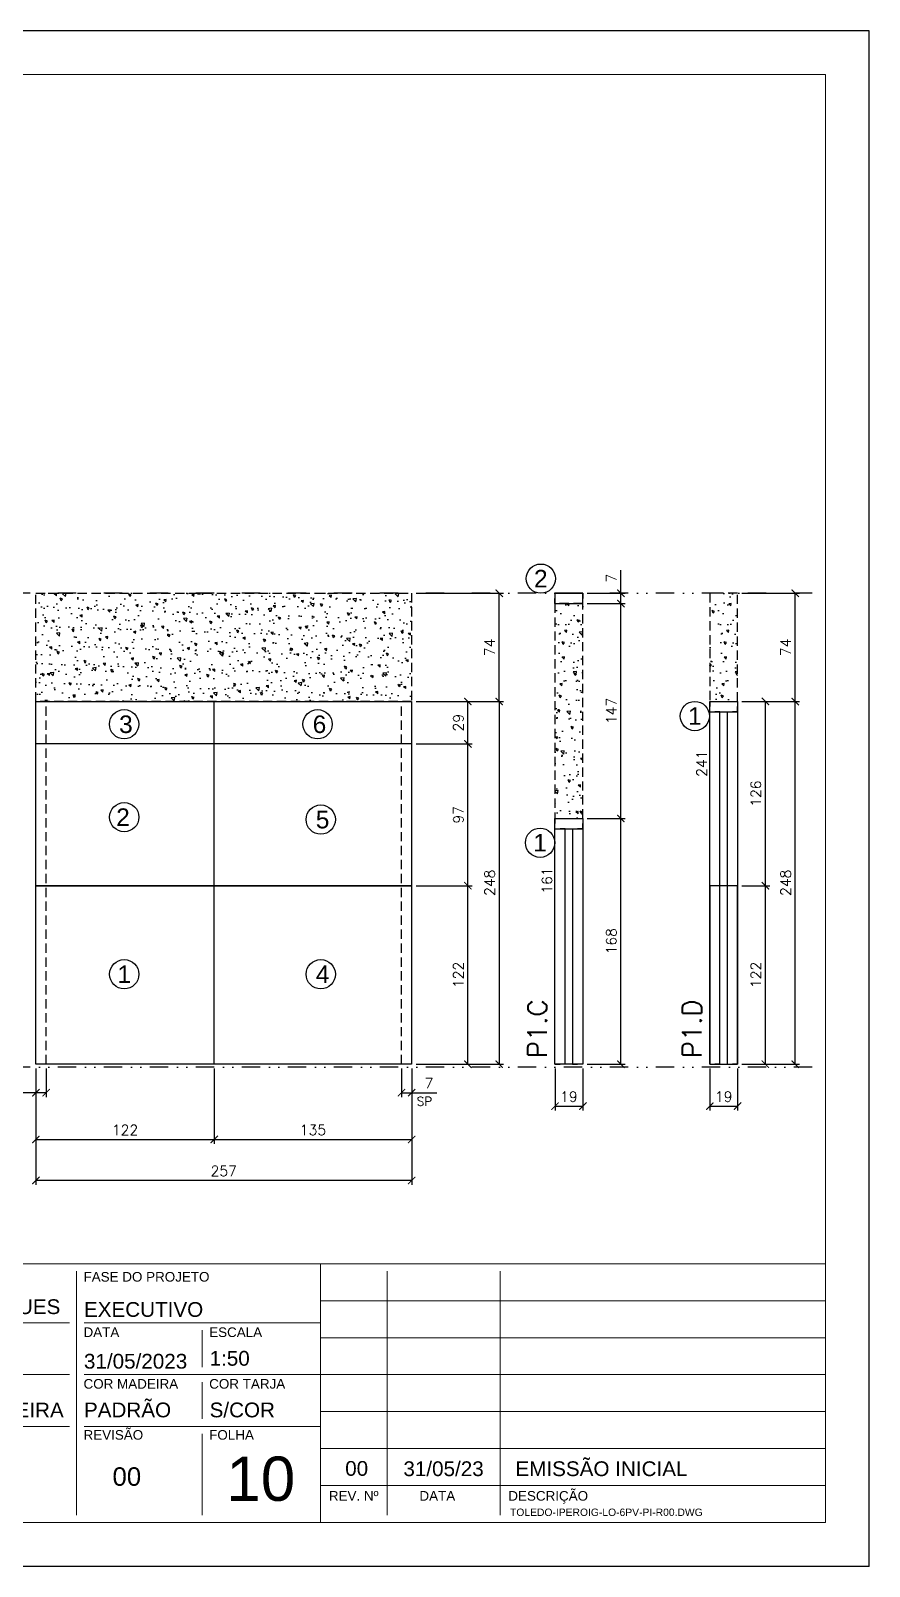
# Model space of a CAD drawing. Extents: x -23436 to 4767, y -4131 to 9755.
# Drawn here: x -16595 to -16021, y 6382 to 7432 of the extents above; entities that cross this region are included whole.
import ezdxf
from ezdxf.enums import TextEntityAlignment as Align

# ---------------------------------------------------------------- set-up
doc = ezdxf.new("R2010")
doc.units = 0
doc.header["$PDMODE"] = 2
doc.header["$PDSIZE"] = 10
doc.linetypes.add('DIVIDE2', pattern=[0.625, 0.25, -0.125, 0, -0.125, 0, -0.125])
doc.linetypes.add('HIDDEN', pattern=[9.525, 6.35, -3.175])
doc.layers.get('0').update_dxf_attribs({"lineweight": 13})
doc.layers.get('Defpoints').update_dxf_attribs({"lineweight": 13})
for name, color, linetype in [('Concreto', 250, 'HIDDEN'), ('Cota', 4, 'Continuous'), ('Cota Sarrafo', 180, 'Continuous'), ('MB Logo', 254, 'Continuous'), ('Nível', 160, 'Continuous'), ('Painéis', 30, 'Continuous'), ('Romaneio', 10, 'Continuous'), ('Sarr 7x7', 104, 'Continuous'), ('Sarrafo de Pressão', 42, 'HIDDEN')]:
    doc.layers.add(name, color=color, linetype=linetype)
for name, color, linetype, lineweight in [('FOLHA MB', 7, 'Continuous', 13), ('N° FOLHA', 5, 'Continuous', 13), ('Texto Seção', 7, 'Continuous', 15)]:
    doc.layers.add(name, color=color, linetype=linetype, lineweight=lineweight)
doc.layers.add('Laje_Perimetro', color=7, linetype='Continuous', plot=False)
doc.styles.add('ARIAL', font='arial.ttf', dxfattribs={"oblique": 15, "height": 25})
doc.styles.add('MB_C01', font='arial.ttf', dxfattribs={"height": 1.3})
doc.styles.add('MB_C02', font='arial.ttf', dxfattribs={"height": 2})
doc.styles.add('MB_C03', font='arial.ttf', dxfattribs={"height": 2.5})
doc.styles.add('MB_C04', font='arial.ttf', dxfattribs={"height": 6})
doc.styles.add('REGUA-120', font='ROMANS.shx', dxfattribs={"height": 15})
doc.styles.add('ROMANS', font='romans.shx')
doc.dimstyles.new('Cota Paínel', dxfattribs={"dimtxt": 7, "dimasz": 5, "dimexe": 3, "dimexo": 3, "dimgap": 3, "dimtad": 1, "dimdec": 1, "dimzin": 12, "dimdsep": 46, "dimtxsty": 'ROMANS', "dimblk": 'ARCHTICK', "dimcen": 0, "dimclrd": 4, "dimclre": 4, "dimclrt": 1, "dimadec": 1, "dimazin": 3, "dimtfac": 1, "dimtdec": 1, "dimtmove": 0, "dimatfit": 3, "dimldrblk": 'OBLIQUE', "dimfxl": 0, "dimtolj": 1, "dimtzin": 12, "dimarcsym": 0})
doc.dimstyles.new('PAINEL', dxfattribs={"dimtxt": 7, "dimasz": 5, "dimexe": 3, "dimexo": 3, "dimgap": 3, "dimtad": 1, "dimdec": 1, "dimzin": 12, "dimdsep": 46, "dimtxsty": 'ROMANS', "dimblk": 'ARCHTICK', "dimcen": 0, "dimclrd": 4, "dimclre": 4, "dimclrt": 1, "dimadec": 1, "dimazin": 3, "dimtfac": 1, "dimtdec": 1, "dimtmove": 0, "dimatfit": 3, "dimldrblk": 'OBLIQUE', "dimfxl": 0, "dimtolj": 1, "dimtzin": 12, "dimarcsym": 0})
doc.dimstyles.new('projeto2', dxfattribs={"dimtxt": 7, "dimasz": 5, "dimexe": 1.25, "dimexo": 2.5, "dimgap": 2, "dimtad": 1, "dimdec": 1, "dimdsep": 46, "dimtxsty": 'ROMANS', "dimblk": 'OBLIQUE', "dimcen": 10, "dimdle": 1, "dimse1": 1, "dimse2": 1, "dimsd1": 1, "dimsd2": 1, "dimclrd": 256, "dimclre": 256, "dimclrt": 1, "dimadec": 0, "dimazin": 0, "dimtfac": 1, "dimtdec": 1, "dimtmove": 0, "dimatfit": 3, "dimldrblk": 'OBLIQUE', "dimfxl": 0, "dimlwd": -1, "dimlwe": -1, "dimarcsym": 0})

# ---------------------------------------------------------------- blocks, each defined once
blk = doc.blocks.new('A$C169d8357')
at = {"layer": 'FOLHA MB', "color": 1}
for p, q in [((1109.8, 356.7), (70, 356.7)), ((943.1, 351.7), (943.1, 185)), ((1109.8, 356.7), (1109.8, 179.9)), ((1455, 356.7), (1109.8, 356.7)), ((1155.3, 185), (1155.3, 351.7)), ((1232.6, 351.7), (1232.6, 185)), ((1455, 331.5), (1109.8, 331.5)), ((938.1, 316.3), (791.6, 316.3)), ((1109.8, 316.3), (948.2, 316.3)), ((1029, 311.3), (1029, 286)), ((1455, 306.2), (1109.8, 306.2)), ((938.1, 281), (791.6, 281)), ((1109.8, 281), (948.2, 281)), ((1029, 275.9), (1029, 250.7)), ((1455, 281), (1109.8, 281)), ((1455, 255.7), (1109.8, 255.7)), ((938.1, 245.6), (450.7, 245.6)), ((1109.8, 245.6), (948.2, 245.6)), ((1029, 240.6), (1029, 185)), ((1455, 230.4), (1109.8, 230.4)), ((1455, 205.2), (1109.8, 205.2))]:
    blk.add_line(p, q, dxfattribs=at)
for points in [[(0, 1199.9), (0, 149.9), (1485, 149.9), (1485, 1199.9)], [(70, 1169.9), (70, 179.9), (1455, 179.9), (1455, 1169.9)]]:
    blk.add_lwpolyline(points, close=True, dxfattribs=at)
at = {"layer": 'FOLHA MB', "color": 6, "style": 'MB_C01'}
for s, height, p in [('FASE DO PROJETO', 6.566, (947.8, 344.6)), ('DATA', 6.57, (947.8, 306.7)), ('ESCALA', 6.57, (1033.7, 306.7)), ('COR MADEIRA', 6.566, (947.8, 271.4)), ('COR TARJA', 6.57, (1033.7, 271.4)), ('REVISÃO', 6.57, (947.8, 236.5)), ('FOLHA', 6.57, (1033.7, 236.5))]:
    blk.add_text(s, height=height, dxfattribs=at).set_placement(p)
at = {"layer": 'FOLHA MB', "color": 5}
for s, height, style, p in [('DANIEL RODRIGUES', 10.102, 'MB_C02', (791.6, 322.4)), ('EXECUTIVO', 10.1, 'MB_C02', (948.1, 320.5)), ('31/05/2023', 10.1, 'MB_C02', (948.1, 285.1)), ('1:50', 10.1, 'MB_C02', (1034, 287.1)), ('PADRÃO', 10.1, 'MB_C02', (948.1, 251.8)), ('FORMA DE MADEIRA', 10.102, 'MB_C02', (791.6, 251.7)), ('S/COR', 10.1, 'MB_C02', (1034, 251.8)), ('00', 10.1, 'MB_C02', (1126.7, 211.8)), ('31/05/23', 10.1, 'MB_C02', (1166.5, 211.6)), ('EMISSÃO INICIAL', 10.102, 'MB_C02', (1243.1, 211.6)), ('00', 12.63, 'MB_C03', (967.6, 205))]:
    blk.add_text(s, height=height, dxfattribs=dict(at, style=style)).set_placement(p)
at = {"layer": 'FOLHA MB', "color": 6, "style": 'MB_C01'}
for s, p in [('REV. Nº', (1132.5, 198.1)), ('DATA', (1189.7, 198.1)), ('DESCRIÇÃO', (1265.5, 198.1))]:
    blk.add_text(s, height=6.57, dxfattribs=at).set_placement(p, align=Align.MIDDLE_CENTER)
at = {"layer": 'FOLHA MB', "insert": (1239.4, 189.4), "char_height": 5.051, "width": 210.818, "attachment_point": 1, "style": 'MB_C04'}
blk.add_mtext('TOLEDO-IPEROIG-LO-6PV-PI-R00.DWG', dxfattribs=at)
blk = doc.blocks.new('_ArchTick')
at = {"color": 0, "linetype": 'ByBlock', "const_width": 0.15}
blk.add_lwpolyline([(-0.5, -0.5), (0.5, 0.5)], dxfattribs=at)
blk = doc.blocks.new('*D1440')
at = {"layer": 'Cota', "color": 4, "lineweight": -2, "transparency": 16777216}
for p, q in [((-16591.2, 6722.6), (-16591.2, 6643.1)), ((-16334.2, 6722.6), (-16334.2, 6643.1)), ((-16334.2, 6646.1), (-16591.2, 6646.1))]:
    blk.add_line(p, q, dxfattribs=at)
at = {"layer": 'Defpoints', "color": 0, "transparency": 16777216}
for p in [(-16591.2, 6725.6), (-16334.2, 6725.6), (-16591.2, 6646.1)]:
    blk.add_point(p, dxfattribs=at)
at = {"layer": 'Cota', "color": 4, "lineweight": -2, "transparency": 16777216, "xscale": 5, "yscale": 5, "zscale": 5, "rotation": 180}
blk.add_blockref('_ArchTick', (-16591.2, 6646.1), dxfattribs=at)
at = {"layer": 'Cota', "color": 4, "lineweight": -2, "transparency": 16777216, "xscale": 5, "yscale": 5, "zscale": 5}
blk.add_blockref('_ArchTick', (-16334.2, 6646.1), dxfattribs=at)
at = {"layer": 'Cota', "color": 1, "transparency": 16777216, "insert": (-16462.7, 6652.6), "char_height": 7, "attachment_point": 5, "style": 'ROMANS'}
blk.add_mtext('\\A1;257', dxfattribs=at)
blk = doc.blocks.new('_OBLIQUE')
at = {"color": 0, "linetype": 'ByBlock', "lineweight": -2}
for p, q in [((0, 0), (-1, 0)), ((-0.5, -0.5), (0.5, 0.5))]:
    blk.add_line(p, q, dxfattribs=at)
blk = doc.blocks.new('*D1441')
at = {"layer": 'Cota', "color": 4, "lineweight": -2, "transparency": 16777216}
for p, q in [((-16341.2, 6722.6), (-16341.2, 6703.1)), ((-16334.2, 6722.6), (-16334.2, 6703.1)), ((-16341.2, 6706.1), (-16334.2, 6706.1)), ((-16334.2, 6706.1), (-16317.1, 6706.1))]:
    blk.add_line(p, q, dxfattribs=at)
at = {"layer": 'Defpoints', "color": 0, "transparency": 16777216}
for p in [(-16341.2, 6725.6), (-16334.2, 6725.6), (-16334.2, 6706.1)]:
    blk.add_point(p, dxfattribs=at)
at = {"layer": 'Cota', "color": 4, "lineweight": -2, "transparency": 16777216, "xscale": 5, "yscale": 5, "zscale": 5, "rotation": 180}
blk.add_blockref('_ArchTick', (-16341.2, 6706.1), dxfattribs=at)
at = {"layer": 'Cota', "color": 4, "lineweight": -2, "transparency": 16777216, "xscale": 5, "yscale": 5, "zscale": 5}
blk.add_blockref('_ArchTick', (-16334.2, 6706.1), dxfattribs=at)
at = {"layer": 'Cota', "color": 1, "transparency": 16777216, "insert": (-16322.4, 6712.6), "char_height": 7, "attachment_point": 5, "style": 'ROMANS'}
blk.add_mtext('\\A1;7', dxfattribs=at)
blk = doc.blocks.new('*D1442')
at = {"layer": 'Cota', "color": 4, "lineweight": -2, "transparency": 16777216}
for p, q in [((-16591.2, 6722.6), (-16591.2, 6671.1)), ((-16469.2, 6722.6), (-16469.2, 6671.1)), ((-16591.2, 6674.1), (-16469.2, 6674.1))]:
    blk.add_line(p, q, dxfattribs=at)
at = {"layer": 'Defpoints', "color": 0, "transparency": 16777216}
for p in [(-16591.2, 6725.6), (-16469.2, 6725.6), (-16469.2, 6674.1)]:
    blk.add_point(p, dxfattribs=at)
at = {"layer": 'Cota', "color": 4, "lineweight": -2, "transparency": 16777216, "xscale": 5, "yscale": 5, "zscale": 5, "rotation": 180}
blk.add_blockref('_ArchTick', (-16591.2, 6674.1), dxfattribs=at)
at = {"layer": 'Cota', "color": 4, "lineweight": -2, "transparency": 16777216, "xscale": 5, "yscale": 5, "zscale": 5}
blk.add_blockref('_ArchTick', (-16469.2, 6674.1), dxfattribs=at)
at = {"layer": 'Cota', "color": 1, "transparency": 16777216, "insert": (-16530.2, 6680.6), "char_height": 7, "attachment_point": 5, "style": 'ROMANS'}
blk.add_mtext('\\A1;122', dxfattribs=at)
blk = doc.blocks.new('*D1443')
at = {"layer": 'Cota', "color": 4, "lineweight": -2, "transparency": 16777216}
for p, q in [((-16469.2, 6722.6), (-16469.2, 6671.1)), ((-16334.2, 6722.6), (-16334.2, 6671.1)), ((-16469.2, 6674.1), (-16334.2, 6674.1))]:
    blk.add_line(p, q, dxfattribs=at)
at = {"layer": 'Defpoints', "color": 0, "transparency": 16777216}
for p in [(-16469.2, 6725.6), (-16334.2, 6725.6), (-16334.2, 6674.1)]:
    blk.add_point(p, dxfattribs=at)
at = {"layer": 'Cota', "color": 4, "lineweight": -2, "transparency": 16777216, "xscale": 5, "yscale": 5, "zscale": 5, "rotation": 180}
blk.add_blockref('_ArchTick', (-16469.2, 6674.1), dxfattribs=at)
at = {"layer": 'Cota', "color": 4, "lineweight": -2, "transparency": 16777216, "xscale": 5, "yscale": 5, "zscale": 5}
blk.add_blockref('_ArchTick', (-16334.2, 6674.1), dxfattribs=at)
at = {"layer": 'Cota', "color": 1, "transparency": 16777216, "insert": (-16401.7, 6680.6), "char_height": 7, "attachment_point": 5, "style": 'ROMANS'}
blk.add_mtext('\\A1;135', dxfattribs=at)
blk = doc.blocks.new('*D1444')
at = {"layer": 'Cota', "color": 4, "lineweight": -2, "transparency": 16777216}
for p, q in [((-16591.1, 6722.6), (-16591.1, 6703.1)), ((-16584.1, 6722.6), (-16584.1, 6703.1)), ((-16591.1, 6706.1), (-16608.3, 6706.1)), ((-16584.1, 6706.1), (-16591.1, 6706.1))]:
    blk.add_line(p, q, dxfattribs=at)
at = {"layer": 'Defpoints', "color": 0, "transparency": 16777216}
for p in [(-16591.1, 6725.6), (-16584.1, 6725.6), (-16591.1, 6706.1)]:
    blk.add_point(p, dxfattribs=at)
at = {"layer": 'Cota', "color": 4, "lineweight": -2, "transparency": 16777216, "xscale": 5, "yscale": 5, "zscale": 5, "rotation": 180}
blk.add_blockref('_ArchTick', (-16591.1, 6706.1), dxfattribs=at)
at = {"layer": 'Cota', "color": 4, "lineweight": -2, "transparency": 16777216, "xscale": 5, "yscale": 5, "zscale": 5}
blk.add_blockref('_ArchTick', (-16584.1, 6706.1), dxfattribs=at)
at = {"layer": 'Cota', "color": 1, "transparency": 16777216, "insert": (-16603, 6712.6), "char_height": 7, "attachment_point": 5, "style": 'ROMANS'}
blk.add_mtext('\\A1;7', dxfattribs=at)
blk = doc.blocks.new('*D1445')
at = {"layer": 'Cota', "color": 4, "lineweight": -2, "transparency": 16777216}
for p, q in [((-16331.2, 6847.6), (-16292.8, 6847.6)), ((-16295.8, 6725.6), (-16295.8, 6847.6)), ((-16331.2, 6725.6), (-16292.8, 6725.6))]:
    blk.add_line(p, q, dxfattribs=at)
at = {"layer": 'Defpoints', "color": 0, "transparency": 16777216}
for p in [(-16334.2, 6847.6), (-16295.8, 6847.6), (-16334.2, 6725.6)]:
    blk.add_point(p, dxfattribs=at)
at = {"layer": 'Cota', "color": 4, "lineweight": -2, "transparency": 16777216, "xscale": 5, "yscale": 5, "zscale": 5}
for p, rotation in [((-16295.8, 6847.6), 90), ((-16295.8, 6725.6), 270)]:
    blk.add_blockref('_ArchTick', p, dxfattribs=dict(at, rotation=rotation))
at = {"layer": 'Cota', "color": 1, "transparency": 16777216, "insert": (-16302.3, 6786.6), "char_height": 7, "attachment_point": 5, "rotation": 90, "style": 'ROMANS'}
blk.add_mtext('\\A1;122', dxfattribs=at)
blk = doc.blocks.new('*D1446')
at = {"layer": 'Cota', "color": 4, "lineweight": -2, "transparency": 16777216}
for p, q in [((-16331.2, 6944.6), (-16292.8, 6944.6)), ((-16295.8, 6847.6), (-16295.8, 6944.6)), ((-16331.2, 6847.6), (-16292.8, 6847.6))]:
    blk.add_line(p, q, dxfattribs=at)
at = {"layer": 'Defpoints', "color": 0, "transparency": 16777216}
for p in [(-16334.2, 6944.6), (-16295.8, 6944.6), (-16334.2, 6847.6)]:
    blk.add_point(p, dxfattribs=at)
at = {"layer": 'Cota', "color": 4, "lineweight": -2, "transparency": 16777216, "xscale": 5, "yscale": 5, "zscale": 5}
for p, rotation in [((-16295.8, 6944.6), 90), ((-16295.8, 6847.6), 270)]:
    blk.add_blockref('_ArchTick', p, dxfattribs=dict(at, rotation=rotation))
at = {"layer": 'Cota', "color": 1, "transparency": 16777216, "insert": (-16302.3, 6896.1), "char_height": 7, "attachment_point": 5, "rotation": 90, "style": 'ROMANS'}
blk.add_mtext('\\A1;97', dxfattribs=at)
blk = doc.blocks.new('*D1447')
at = {"layer": 'Cota', "color": 4, "lineweight": -2, "transparency": 16777216}
for p, q in [((-16331.2, 6973.6), (-16271.4, 6973.6)), ((-16274.4, 6973.6), (-16274.4, 6725.6)), ((-16331.2, 6725.6), (-16271.4, 6725.6))]:
    blk.add_line(p, q, dxfattribs=at)
at = {"layer": 'Defpoints', "color": 0, "transparency": 16777216}
for p in [(-16334.2, 6973.6), (-16334.2, 6725.6), (-16274.4, 6725.6)]:
    blk.add_point(p, dxfattribs=at)
at = {"layer": 'Cota', "color": 4, "lineweight": -2, "transparency": 16777216, "xscale": 5, "yscale": 5, "zscale": 5}
for p, rotation in [((-16274.4, 6973.6), 90), ((-16274.4, 6725.6), 270)]:
    blk.add_blockref('_ArchTick', p, dxfattribs=dict(at, rotation=rotation))
at = {"layer": 'Cota', "color": 1, "transparency": 16777216, "insert": (-16280.9, 6849.6), "char_height": 7, "attachment_point": 5, "rotation": 90, "style": 'ROMANS'}
blk.add_mtext('\\A1;248', dxfattribs=at)
blk = doc.blocks.new('*D1448')
at = {"layer": 'Cota', "color": 4, "lineweight": -2, "transparency": 16777216}
for p, q in [((-16214.2, 6893.6), (-16188.2, 6893.6)), ((-16191.2, 6725.6), (-16191.2, 6893.6)), ((-16214.2, 6725.6), (-16188.2, 6725.6))]:
    blk.add_line(p, q, dxfattribs=at)
at = {"layer": 'Defpoints', "color": 0, "transparency": 16777216}
for p in [(-16217.2, 6893.6), (-16191.2, 6893.6), (-16217.2, 6725.6)]:
    blk.add_point(p, dxfattribs=at)
at = {"layer": 'Cota', "color": 4, "lineweight": -2, "transparency": 16777216, "xscale": 5, "yscale": 5, "zscale": 5}
for p, rotation in [((-16191.2, 6893.6), 90), ((-16191.2, 6725.6), 270)]:
    blk.add_blockref('_ArchTick', p, dxfattribs=dict(at, rotation=rotation))
at = {"layer": 'Cota', "color": 1, "transparency": 16777216, "insert": (-16197.7, 6809.6), "char_height": 7, "attachment_point": 5, "rotation": 90, "style": 'ROMANS'}
blk.add_mtext('\\A1;168', dxfattribs=at)
blk = doc.blocks.new('*D1449')
at = {"layer": 'Cota', "color": 4, "lineweight": -2, "transparency": 16777216}
for p, q in [((-16214.2, 7040.6), (-16188.2, 7040.6)), ((-16191.2, 6893.6), (-16191.2, 7040.6)), ((-16214.2, 6893.6), (-16188.2, 6893.6))]:
    blk.add_line(p, q, dxfattribs=at)
at = {"layer": 'Defpoints', "color": 0, "transparency": 16777216}
for p in [(-16217.2, 7040.6), (-16191.2, 7040.6), (-16217.2, 6893.6)]:
    blk.add_point(p, dxfattribs=at)
at = {"layer": 'Cota', "color": 4, "lineweight": -2, "transparency": 16777216, "xscale": 5, "yscale": 5, "zscale": 5}
for p, rotation in [((-16191.2, 7040.6), 90), ((-16191.2, 6893.6), 270)]:
    blk.add_blockref('_ArchTick', p, dxfattribs=dict(at, rotation=rotation))
at = {"layer": 'Cota', "color": 1, "transparency": 16777216, "insert": (-16197.7, 6967.1), "char_height": 7, "attachment_point": 5, "rotation": 90, "style": 'ROMANS'}
blk.add_mtext('\\A1;147', dxfattribs=at)
blk = doc.blocks.new('*D1450')
at = {"layer": 'Cota', "color": 4, "lineweight": -2, "transparency": 16777216}
for p, q in [((-16236.2, 6722.6), (-16236.2, 6693.9)), ((-16217.2, 6722.6), (-16217.2, 6693.9)), ((-16236.2, 6696.9), (-16217.2, 6696.9))]:
    blk.add_line(p, q, dxfattribs=at)
at = {"layer": 'Defpoints', "color": 0, "transparency": 16777216}
for p in [(-16236.2, 6725.6), (-16217.2, 6725.6), (-16217.2, 6696.9)]:
    blk.add_point(p, dxfattribs=at)
at = {"layer": 'Cota', "color": 4, "lineweight": -2, "transparency": 16777216, "xscale": 5, "yscale": 5, "zscale": 5, "rotation": 180}
blk.add_blockref('_ArchTick', (-16236.2, 6696.9), dxfattribs=at)
at = {"layer": 'Cota', "color": 4, "lineweight": -2, "transparency": 16777216, "xscale": 5, "yscale": 5, "zscale": 5}
blk.add_blockref('_ArchTick', (-16217.2, 6696.9), dxfattribs=at)
at = {"layer": 'Cota', "color": 1, "transparency": 16777216, "insert": (-16226.7, 6703.4), "char_height": 7, "attachment_point": 5, "style": 'ROMANS'}
blk.add_mtext('\\A1;19', dxfattribs=at)
blk = doc.blocks.new('*D1451')
at = {"layer": 'Defpoints', "color": 0, "transparency": 16777216}
for p in [(-16236.2, 6886.6), (-16236.2, 6725.6), (-16234.9, 6725.6)]:
    blk.add_point(p, dxfattribs=at)
at = {"layer": 'Cota Sarrafo', "color": 1, "transparency": 16777216, "insert": (-16241.7, 6851.1), "char_height": 7, "attachment_point": 5, "rotation": 90, "style": 'ROMANS'}
blk.add_mtext('161', dxfattribs=at)
blk = doc.blocks.new('*D1496')
at = {"layer": 'Cota', "color": 4, "lineweight": -2, "transparency": 16777216}
for p, q in [((-16108.4, 7047.6), (-16069, 7047.6)), ((-16072, 6973.6), (-16072, 7047.6)), ((-16108.4, 6973.6), (-16069, 6973.6))]:
    blk.add_line(p, q, dxfattribs=at)
at = {"layer": 'Defpoints', "color": 0, "transparency": 16777216}
for p in [(-16111.4, 7047.6), (-16072, 7047.6), (-16111.4, 6973.6)]:
    blk.add_point(p, dxfattribs=at)
at = {"layer": 'Cota', "color": 4, "lineweight": -2, "transparency": 16777216, "xscale": 5, "yscale": 5, "zscale": 5}
for p, rotation in [((-16072, 7047.6), 90), ((-16072, 6973.6), 270)]:
    blk.add_blockref('_ArchTick', p, dxfattribs=dict(at, rotation=rotation))
at = {"layer": 'Cota', "color": 1, "transparency": 16777216, "insert": (-16078.5, 7010.6), "char_height": 7, "attachment_point": 5, "rotation": 90, "style": 'ROMANS'}
blk.add_mtext('\\A1;74', dxfattribs=at)
blk = doc.blocks.new('*D1497')
at = {"layer": 'Cota', "color": 4, "lineweight": -2, "transparency": 16777216}
for p, q in [((-16130.4, 6722.6), (-16130.4, 6693.9)), ((-16111.4, 6722.6), (-16111.4, 6693.9)), ((-16130.4, 6696.9), (-16111.4, 6696.9))]:
    blk.add_line(p, q, dxfattribs=at)
at = {"layer": 'Defpoints', "color": 0, "transparency": 16777216}
for p in [(-16130.4, 6725.6), (-16111.4, 6725.6), (-16111.4, 6696.9)]:
    blk.add_point(p, dxfattribs=at)
at = {"layer": 'Cota', "color": 4, "lineweight": -2, "transparency": 16777216, "xscale": 5, "yscale": 5, "zscale": 5, "rotation": 180}
blk.add_blockref('_ArchTick', (-16130.4, 6696.9), dxfattribs=at)
at = {"layer": 'Cota', "color": 4, "lineweight": -2, "transparency": 16777216, "xscale": 5, "yscale": 5, "zscale": 5}
blk.add_blockref('_ArchTick', (-16111.4, 6696.9), dxfattribs=at)
at = {"layer": 'Cota', "color": 1, "transparency": 16777216, "insert": (-16120.9, 6703.4), "char_height": 7, "attachment_point": 5, "style": 'ROMANS'}
blk.add_mtext('\\A1;19', dxfattribs=at)
blk = doc.blocks.new('*D1498')
at = {"layer": 'Defpoints', "color": 0, "transparency": 16777216}
for p in [(-16130.4, 6966.6), (-16130.4, 6725.6), (-16129.1, 6725.6)]:
    blk.add_point(p, dxfattribs=at)
at = {"layer": 'Cota Sarrafo', "color": 1, "transparency": 16777216, "insert": (-16135.9, 6931.1), "char_height": 7, "attachment_point": 5, "rotation": 90, "style": 'ROMANS'}
blk.add_mtext('241', dxfattribs=at)
blk = doc.blocks.new('*D1499')
at = {"layer": 'Cota', "color": 4, "lineweight": -2, "transparency": 16777216}
for p, q in [((-16191.2, 7047.6), (-16191.2, 7063.3)), ((-16214.2, 7047.6), (-16188.2, 7047.6)), ((-16191.2, 7040.6), (-16191.2, 7047.6)), ((-16214.2, 7040.6), (-16188.2, 7040.6))]:
    blk.add_line(p, q, dxfattribs=at)
at = {"layer": 'Defpoints', "color": 0, "transparency": 16777216}
for p in [(-16217.2, 7047.6), (-16191.2, 7047.6), (-16217.2, 7040.6)]:
    blk.add_point(p, dxfattribs=at)
at = {"layer": 'Cota', "color": 4, "lineweight": -2, "transparency": 16777216, "xscale": 5, "yscale": 5, "zscale": 5}
for p, rotation in [((-16191.2, 7047.6), 90), ((-16191.2, 7040.6), 270)]:
    blk.add_blockref('_ArchTick', p, dxfattribs=dict(at, rotation=rotation))
at = {"layer": 'Cota', "color": 1, "transparency": 16777216, "insert": (-16197.7, 7057.9), "char_height": 7, "attachment_point": 5, "rotation": 90, "style": 'ROMANS'}
blk.add_mtext('\\A1;7', dxfattribs=at)
blk = doc.blocks.new('*D1507')
at = {"layer": 'Cota', "color": 4, "lineweight": -2, "transparency": 16777216}
for p, q in [((-16331.2, 6973.6), (-16292.8, 6973.6)), ((-16295.8, 6944.6), (-16295.8, 6973.6)), ((-16331.2, 6944.6), (-16292.8, 6944.6))]:
    blk.add_line(p, q, dxfattribs=at)
at = {"layer": 'Defpoints', "color": 0, "transparency": 16777216}
for p in [(-16334.2, 6973.6), (-16295.8, 6973.6), (-16334.2, 6944.6)]:
    blk.add_point(p, dxfattribs=at)
at = {"layer": 'Cota', "color": 4, "lineweight": -2, "transparency": 16777216, "xscale": 5, "yscale": 5, "zscale": 5}
for p, rotation in [((-16295.8, 6973.6), 90), ((-16295.8, 6944.6), 270)]:
    blk.add_blockref('_ArchTick', p, dxfattribs=dict(at, rotation=rotation))
at = {"layer": 'Cota', "color": 1, "transparency": 16777216, "insert": (-16302.3, 6959.1), "char_height": 7, "attachment_point": 5, "rotation": 90, "style": 'ROMANS'}
blk.add_mtext('\\A1;29', dxfattribs=at)
blk = doc.blocks.new('*D1508')
at = {"layer": 'Cota', "color": 4, "lineweight": -2, "transparency": 16777216}
for p, q in [((-16331.2, 7047.6), (-16271.4, 7047.6)), ((-16274.4, 6973.6), (-16274.4, 7047.6)), ((-16331.2, 6973.6), (-16271.4, 6973.6))]:
    blk.add_line(p, q, dxfattribs=at)
at = {"layer": 'Defpoints', "color": 0, "transparency": 16777216}
for p in [(-16334.2, 7047.6), (-16274.4, 7047.6), (-16334.2, 6973.6)]:
    blk.add_point(p, dxfattribs=at)
at = {"layer": 'Cota', "color": 4, "lineweight": -2, "transparency": 16777216, "xscale": 5, "yscale": 5, "zscale": 5}
for p, rotation in [((-16274.4, 7047.6), 90), ((-16274.4, 6973.6), 270)]:
    blk.add_blockref('_ArchTick', p, dxfattribs=dict(at, rotation=rotation))
at = {"layer": 'Cota', "color": 1, "transparency": 16777216, "insert": (-16280.9, 7010.6), "char_height": 7, "attachment_point": 5, "rotation": 90, "style": 'ROMANS'}
blk.add_mtext('\\A1;74', dxfattribs=at)
blk = doc.blocks.new('*D1509')
at = {"layer": 'Cota', "color": 4, "lineweight": -2, "transparency": 16777216}
for p, q in [((-16108.4, 6847.6), (-16089.4, 6847.6)), ((-16092.4, 6725.6), (-16092.4, 6847.6)), ((-16108.4, 6725.6), (-16089.4, 6725.6))]:
    blk.add_line(p, q, dxfattribs=at)
at = {"layer": 'Defpoints', "color": 0, "transparency": 16777216}
for p in [(-16111.4, 6847.6), (-16092.4, 6847.6), (-16111.4, 6725.6)]:
    blk.add_point(p, dxfattribs=at)
at = {"layer": 'Cota', "color": 4, "lineweight": -2, "transparency": 16777216, "xscale": 5, "yscale": 5, "zscale": 5}
for p, rotation in [((-16092.4, 6847.6), 90), ((-16092.4, 6725.6), 270)]:
    blk.add_blockref('_ArchTick', p, dxfattribs=dict(at, rotation=rotation))
at = {"layer": 'Cota', "color": 1, "transparency": 16777216, "insert": (-16098.9, 6786.6), "char_height": 7, "attachment_point": 5, "rotation": 90, "style": 'ROMANS'}
blk.add_mtext('\\A1;122', dxfattribs=at)
blk = doc.blocks.new('*D1510')
at = {"layer": 'Cota', "color": 4, "lineweight": -2, "transparency": 16777216}
for p, q in [((-16108.4, 6973.6), (-16089.4, 6973.6)), ((-16092.4, 6847.6), (-16092.4, 6973.6)), ((-16108.4, 6847.6), (-16089.4, 6847.6))]:
    blk.add_line(p, q, dxfattribs=at)
at = {"layer": 'Defpoints', "color": 0, "transparency": 16777216}
for p in [(-16111.4, 6973.6), (-16092.4, 6973.6), (-16111.4, 6847.6)]:
    blk.add_point(p, dxfattribs=at)
at = {"layer": 'Cota', "color": 4, "lineweight": -2, "transparency": 16777216, "xscale": 5, "yscale": 5, "zscale": 5}
for p, rotation in [((-16092.4, 6973.6), 90), ((-16092.4, 6847.6), 270)]:
    blk.add_blockref('_ArchTick', p, dxfattribs=dict(at, rotation=rotation))
at = {"layer": 'Cota', "color": 1, "transparency": 16777216, "insert": (-16098.9, 6910.6), "char_height": 7, "attachment_point": 5, "rotation": 90, "style": 'ROMANS'}
blk.add_mtext('\\A1;126', dxfattribs=at)
blk = doc.blocks.new('*D1511')
at = {"layer": 'Cota', "color": 4, "lineweight": -2, "transparency": 16777216}
for p, q in [((-16108.4, 6973.6), (-16069, 6973.6)), ((-16072, 6725.6), (-16072, 6973.6)), ((-16108.4, 6725.6), (-16069, 6725.6))]:
    blk.add_line(p, q, dxfattribs=at)
at = {"layer": 'Defpoints', "color": 0, "transparency": 16777216}
for p in [(-16111.4, 6973.6), (-16072, 6973.6), (-16111.4, 6725.6)]:
    blk.add_point(p, dxfattribs=at)
at = {"layer": 'Cota', "color": 4, "lineweight": -2, "transparency": 16777216, "xscale": 5, "yscale": 5, "zscale": 5}
for p, rotation in [((-16072, 6973.6), 90), ((-16072, 6725.6), 270)]:
    blk.add_blockref('_ArchTick', p, dxfattribs=dict(at, rotation=rotation))
at = {"layer": 'Cota', "color": 1, "transparency": 16777216, "insert": (-16078.5, 6849.6), "char_height": 7, "attachment_point": 5, "rotation": 90, "style": 'ROMANS'}
blk.add_mtext('\\A1;248', dxfattribs=at)

msp = doc.modelspace()

# ---------------------------------------------------------------- hatches: boundary and pattern name
at = {"layer": 'Concreto'}
h = msp.add_hatch(dxfattribs=at)
h.set_pattern_fill('AR-CONC', color=256, scale=0.1, angle=90)
h.set_pattern_definition([(140, (1585, -5e-13), (1.593909, 18.218467), [1.905, -20.955]), (85, (1585, -5e-13), (-19.105685, -3.524342), [1.524, -16.764058]), (190.45144, (1585.133, 1.518), (-17.511775, 14.694125), [1.619001, -17.809024]), (136.1842, (1579.92, -5e-13), (4.204233, 27.107904), [2.8575, -31.4325]), (186.63556, (1580.27, 2.26), (-24.742612, 23.740413), [2.428502, -26.71356]), (81.18415, (1579.92, -5e-13), (-24.742612, 23.740413), [2.285997, -25.145973]), (111, (1581.19, 2.54), (10.22652, 15.161439), [1.905, -20.955]), (56, (1581.19, 2.54), (-18.418797, 6.180203), [1.524, -16.764]), (161.45145, (1582.042, 3.803), (-8.192277, 21.341642), [1.619001, -17.808994]), (127.5, (1585, -5e-13), (-8.4555039, 0.3088603), [0, -16.5608, 0, -17.018, 0, -16.8275]), (97.5, (1585, -5e-13), (-10.0180575, 6.6819663), [0, -9.7028, 0, -16.1798, 0, -6.4135]), (57.5, (1585, -5.664), (0.5728744, 13.5590595), [0, -6.35, 0, -19.812, 0, -26.289]), (47.5, (1585, -8.204), (-2.542649, 14.812918), [0, -8.255, 0, -13.1572, 0, -18.669])])
h.paths.add_polyline_path([(-16591.24, 7047.595), (-16334.24, 7047.595), (-16334.24, 6973.595), (-16591.24, 6973.595)])
h = msp.add_hatch(dxfattribs=at)
h.set_pattern_fill('AR-CONC', color=256, scale=0.1, angle=90)
h.set_pattern_definition([(140, (105.797, 4672), (1.593909, 18.218467), [1.905, -20.955]), (85, (105.797, 4672), (-19.105685, -3.524342), [1.524, -16.764058]), (190.45144, (105.93, 4673.518), (-17.511775, 14.694125), [1.619, -17.809024]), (136.1842, (100.717, 4672), (4.204233, 27.107904), [2.8575, -31.4325]), (186.63556, (101.067, 4674.26), (-24.742612, 23.740413), [2.4285, -26.71356]), (81.18415, (100.717, 4672), (-24.742612, 23.740413), [2.285997, -25.145973]), (111, (101.987, 4674.54), (10.22652, 15.161439), [1.905, -20.955]), (56, (101.987, 4674.54), (-18.418797, 6.180203), [1.524, -16.764]), (161.45145, (102.84, 4675.803), (-8.192277, 21.341642), [1.619, -17.808994]), (127.5, (105.797, 4672), (-8.455504, 0.3088603), [0, -16.5608, 0, -17.018, 0, -16.8275]), (97.5, (105.797, 4672), (-10.0180575, 6.6819663), [0, -9.7028, 0, -16.1798, 0, -6.4135]), (57.5, (105.797, 4666.336), (0.5728744, 13.5590595), [0, -6.35, 0, -19.812, 0, -26.289]), (47.5, (105.797, 4663.796), (-2.542649, 14.812918), [0, -8.255, 0, -13.1572, 0, -18.669])])
h.paths.add_polyline_path([(-16130.439, 6973.595), (-16111.439, 6973.595), (-16111.439, 7047.595), (-16130.439, 7047.595)])
h = msp.add_hatch(dxfattribs=at)
h.set_pattern_fill('AR-CONC', color=256, scale=0.1, angle=90)
h.set_pattern_definition([(140, (-5, 4672), (1.593909, 18.218467), [1.905, -20.955]), (85, (-5, 4672), (-19.105685, -3.524342), [1.524, -16.764058]), (190.45144, (-4.867, 4673.518), (-17.511775, 14.694125), [1.619, -17.809024]), (136.1842, (-10.08, 4672), (4.204233, 27.107904), [2.8575, -31.4325]), (186.63556, (-9.73, 4674.26), (-24.742612, 23.740413), [2.4285, -26.71356]), (81.18415, (-10.08, 4672), (-24.742612, 23.740413), [2.285997, -25.145973]), (111, (-8.81, 4674.54), (10.22652, 15.161439), [1.905, -20.955]), (56, (-8.81, 4674.54), (-18.418797, 6.180203), [1.524, -16.764]), (161.45145, (-7.958, 4675.803), (-8.192277, 21.341642), [1.619, -17.808994]), (127.5, (-5, 4672), (-8.455504, 0.3088603), [0, -16.5608, 0, -17.018, 0, -16.8275]), (97.5, (-5, 4672), (-10.0180575, 6.6819663), [0, -9.7028, 0, -16.1798, 0, -6.4135]), (57.5, (-5, 4666.336), (0.5728744, 13.5590595), [0, -6.35, 0, -19.812, 0, -26.289]), (47.5, (-5, 4663.796), (-2.542649, 14.812918), [0, -8.255, 0, -13.1572, 0, -18.669])])
h.paths.add_polyline_path([(-16236.236, 6893.595), (-16217.236, 6893.595), (-16217.236, 7040.595), (-16236.236, 7040.595)])

# ---------------------------------------------------------------- linework, layer by layer
for points in [[(-16591.24, 7047.595), (-16334.24, 7047.595), (-16334.24, 6973.595), (-16591.24, 6973.595)], [(-16130.439, 6973.595), (-16111.439, 6973.595), (-16111.439, 7047.595), (-16130.439, 7047.595)], [(-16236.236, 6893.595), (-16217.236, 6893.595), (-16217.236, 7040.595), (-16236.236, 7040.595)]]:
    msp.add_lwpolyline(points, close=True, dxfattribs=at)
at = {"layer": 'Laje_Perimetro'}
msp.add_lwpolyline([(-16021.356, 7432.259), (-17506.377, 7432.259), (-17506.377, 6382.259), (-16021.356, 6382.259)], close=True, dxfattribs=at)
at = {"layer": 'Nível', "linetype": 'DIVIDE2', "ltscale": 50}
for p, q in [((-16060.341, 7047.595), (-17160.042, 7047.595)), ((-16060.341, 6723.595), (-17125.41, 6723.595))]:
    msp.add_line(p, q, dxfattribs=at)
at = {"layer": 'Painéis', "color": 32, "true_color": 0xcd6928}
for p, q in [((-16469.24, 6901.595), (-16469.24, 6973.595)), ((-16334.24, 6944.595), (-16591.24, 6944.595)), ((-16469.24, 6725.595), (-16469.24, 6901.595))]:
    msp.add_line(p, q, dxfattribs=at)
for points in [[(-16236.236, 7040.595), (-16217.236, 7040.595), (-16217.236, 7047.595), (-16236.236, 7047.595)], [(-16591.24, 6973.595), (-16334.24, 6973.595), (-16334.24, 6847.595), (-16591.24, 6847.595)], [(-16130.439, 6973.595), (-16111.439, 6973.595), (-16111.439, 6847.595), (-16130.439, 6847.595)], [(-16236.236, 6893.595), (-16217.236, 6893.595), (-16217.236, 6725.595), (-16236.236, 6725.595)], [(-16334.24, 6725.595), (-16591.24, 6725.595), (-16591.24, 6847.595), (-16334.24, 6847.595)], [(-16130.439, 6725.595), (-16111.439, 6725.595), (-16111.439, 6847.595), (-16130.439, 6847.595)]]:
    msp.add_lwpolyline(points, close=True, dxfattribs=at)
at = {"layer": 'Romaneio'}
for centre in [(-16245.924, 7057.595), (-16140.627, 6963.639), (-16530.854, 6958.024), (-16398.524, 6958.024), (-16530.711, 6894.495), (-16396.386, 6892.851), (-16246.423, 6877.027), (-16530.711, 6787.076), (-16396.386, 6787.076)]:
    msp.add_circle(centre, 10, dxfattribs=at)
at = {"layer": 'Sarr 7x7', "color": 50}
for p, q in [((-16236.236, 7047.595), (-16236.236, 7044.095)), ((-16236.236, 7047.595), (-16217.236, 7047.595)), ((-16217.236, 7047.595), (-16217.236, 7044.095)), ((-16236.236, 7040.595), (-16236.236, 7044.095)), ((-16236.236, 7040.595), (-16217.236, 7040.595)), ((-16217.236, 7040.595), (-16217.236, 7044.095)), ((-16130.439, 6973.595), (-16130.439, 6970.095)), ((-16130.439, 6973.595), (-16111.439, 6973.595)), ((-16111.439, 6973.595), (-16111.439, 6970.095)), ((-16130.439, 6966.595), (-16130.439, 6970.095)), ((-16130.439, 6725.595), (-16130.439, 6966.595)), ((-16130.439, 6966.595), (-16126.939, 6966.595)), ((-16130.439, 6966.595), (-16111.439, 6966.595)), ((-16123.439, 6966.595), (-16126.939, 6966.595)), ((-16123.439, 6725.595), (-16123.439, 6966.595)), ((-16118.439, 6966.595), (-16114.939, 6966.595)), ((-16118.439, 6966.595), (-16118.439, 6725.595)), ((-16111.439, 6966.595), (-16114.939, 6966.595)), ((-16111.439, 6966.595), (-16111.439, 6970.095)), ((-16111.439, 6966.595), (-16111.439, 6725.595)), ((-16236.236, 6893.595), (-16236.236, 6890.095)), ((-16236.236, 6893.595), (-16217.236, 6893.595)), ((-16236.236, 6886.595), (-16236.236, 6890.095)), ((-16217.236, 6893.595), (-16217.236, 6890.095)), ((-16217.236, 6886.595), (-16217.236, 6890.095)), ((-16236.236, 6725.595), (-16236.236, 6886.595)), ((-16236.236, 6886.595), (-16232.736, 6886.595)), ((-16236.236, 6886.595), (-16217.236, 6886.595)), ((-16229.236, 6886.595), (-16232.736, 6886.595)), ((-16229.236, 6725.595), (-16229.236, 6886.595)), ((-16224.236, 6886.595), (-16220.736, 6886.595)), ((-16224.236, 6886.595), (-16224.236, 6725.595)), ((-16217.236, 6886.595), (-16220.736, 6886.595)), ((-16217.236, 6886.595), (-16217.236, 6725.595)), ((-16236.236, 6725.595), (-16232.736, 6725.595)), ((-16229.236, 6725.595), (-16232.736, 6725.595)), ((-16224.236, 6725.595), (-16220.736, 6725.595)), ((-16217.236, 6725.595), (-16220.736, 6725.595)), ((-16130.439, 6725.595), (-16126.939, 6725.595)), ((-16123.439, 6725.595), (-16126.939, 6725.595)), ((-16118.439, 6725.595), (-16114.939, 6725.595)), ((-16111.439, 6725.595), (-16114.939, 6725.595))]:
    msp.add_line(p, q, dxfattribs=at)
at = {"layer": 'Sarrafo de Pressão'}
for p, q in [((-16584.117, 6725.595), (-16584.117, 6973.595)), ((-16341.24, 6725.595), (-16341.24, 6973.595))]:
    msp.add_line(p, q, dxfattribs=at)

# ---------------------------------------------------------------- block references
at = {"layer": 'MB Logo'}
msp.add_blockref('A$C169d8357', (-17506.377, 6232.321), dxfattribs=at)

# ---------------------------------------------------------------- texts
at = {"layer": 'N° FOLHA', "color": 5, "style": 'MB_C04'}
msp.add_text('10', height=30.3061, dxfattribs=at).set_placement((-16460.91, 6427.003))
at = {"layer": 'Romaneio', "color": 0, "style": 'ARIAL'}
for s, p in [('2', (-16245.924, 7057.595)), ('3', (-16529.601, 6958.024)), ('6', (-16397.272, 6958.024)), ('1', (-16140.627, 6963.639)), ('2', (-16531.57, 6894.495)), ('5', (-16395.133, 6892.851)), ('1', (-16246.423, 6877.027)), ('1', (-16530.711, 6787.076)), ('4', (-16395.133, 6787.076))]:
    msp.add_text(s, height=12, dxfattribs=at).set_placement(p, align=Align.MIDDLE_CENTER)
at = {"layer": 'Texto Seção', "char_height": 13, "width": 285.32988, "attachment_point": 1, "rotation": 90, "style": 'REGUA-120'}
for s, insert in [('P1.C', (-16254.913, 6729.74)), ('P1.D', (-16149.116, 6729.74))]:
    msp.add_mtext(s, dxfattribs=dict(at, insert=insert))
at = {"layer": 'Texto Seção', "insert": (-16320.228, 6697.167), "char_height": 6, "attachment_point": 9, "style": 'ROMANS'}
msp.add_mtext('SP', dxfattribs=at)

# ---------------------------------------------------------------- dimensions: what is measured, and where the dimension line sits
at = {"layer": 'Cota'}
for base, p1, p2, picture, middle in [((-16191.167, 7047.595), (-16217.236, 7040.595), (-16217.236, 7047.595), '*D1499', (-16197.667, 7057.928)), ((-16274.386, 7047.595), (-16334.24, 6973.595), (-16334.24, 7047.595), '*D1508', (-16280.886, 7010.595)), ((-16071.995, 7047.595), (-16111.439, 6973.595), (-16111.439, 7047.595), '*D1496', (-16078.495, 7010.595)), ((-16191.167, 7040.595), (-16217.236, 6893.595), (-16217.236, 7040.595), '*D1449', (-16197.667, 6967.095)), ((-16295.815, 6973.595), (-16334.24, 6944.595), (-16334.24, 6973.595), '*D1507', (-16302.315, 6959.095)), ((-16092.403, 6973.595), (-16111.439, 6847.595), (-16111.439, 6973.595), '*D1510', (-16098.903, 6910.595)), ((-16071.995, 6973.595), (-16111.439, 6725.595), (-16111.439, 6973.595), '*D1511', (-16078.495, 6849.595)), ((-16191.167, 6893.595), (-16217.236, 6725.595), (-16217.236, 6893.595), '*D1448', (-16197.667, 6809.595)), ((-16092.403, 6847.595), (-16111.439, 6725.595), (-16111.439, 6847.595), '*D1509', (-16098.903, 6786.595))]:
    dim = msp.add_linear_dim(base=base, p1=p1, p2=p2, angle=90, dimstyle='PAINEL', override={"dimarcsym": 2}, dxfattribs=at)
    dim.commit()
    dim.dimension.update_dxf_attribs({"geometry": picture, "text_midpoint": middle})
at = {"layer": 'Cota', "color": 2}
for base, p1, p2, angle, picture, middle in [((-16274.386, 6725.595), (-16334.24, 6973.595), (-16334.24, 6725.595), 90, '*D1447', (-16280.886, 6849.595)), ((-16295.815, 6944.595), (-16334.24, 6847.595), (-16334.24, 6944.595), 90, '*D1446', (-16302.315, 6896.095)), ((-16295.815, 6847.595), (-16334.24, 6725.595), (-16334.24, 6847.595), 90, '*D1445', (-16302.315, 6786.595)), ((-16591.24, 6646.106), (-16334.24, 6725.595), (-16591.24, 6725.595), 180, '*D1440', (-16462.74, 6652.606)), ((-16469.24, 6674.15), (-16591.24, 6725.595), (-16469.24, 6725.595), 180, '*D1442', (-16530.24, 6680.65)), ((-16334.24, 6674.15), (-16469.24, 6725.595), (-16334.24, 6725.595), 180, '*D1443', (-16401.74, 6680.65))]:
    dim = msp.add_linear_dim(base=base, p1=p1, p2=p2, angle=angle, dimstyle='Cota Paínel', dxfattribs=at)
    dim.commit()
    dim.dimension.update_dxf_attribs({"geometry": picture, "text_midpoint": middle})
at = {"layer": 'Cota'}
dim = msp.add_linear_dim(base=(-16591.117, 6706.117), p1=(-16584.117, 6725.595), p2=(-16591.117, 6725.595), dimstyle='Cota Paínel', dxfattribs=at)
dim.commit()
dim.dimension.update_dxf_attribs({"geometry": '*D1444', "text_midpoint": (-16602.95, 6706.117), "dimtype": 160})
dim = msp.add_linear_dim(base=(-16334.24, 6706.117), p1=(-16341.24, 6725.595), p2=(-16334.24, 6725.595), angle=180, dimstyle='Cota Paínel', dxfattribs=at)
dim.commit()
dim.dimension.update_dxf_attribs({"geometry": '*D1441', "text_midpoint": (-16322.407, 6706.117), "dimtype": 160})
for base, p1, p2, picture, middle in [((-16217.236, 6696.915), (-16236.236, 6725.595), (-16217.236, 6725.595), '*D1450', (-16226.736, 6703.415)), ((-16111.439, 6696.915), (-16130.439, 6725.595), (-16111.439, 6725.595), '*D1497', (-16120.939, 6703.415))]:
    dim = msp.add_linear_dim(base=base, p1=p1, p2=p2, dimstyle='PAINEL', override={"dimarcsym": 2}, dxfattribs=at)
    dim.commit()
    dim.dimension.update_dxf_attribs({"geometry": picture, "text_midpoint": middle})
at = {"layer": 'Cota Sarrafo'}
for base, p1, p2, picture, middle in [((-16130.439, 6725.595), (-16130.439, 6966.595), (-16129.124, 6725.595), '*D1498', (-16130.439, 6931.054)), ((-16236.236, 6725.595), (-16236.236, 6886.595), (-16234.921, 6725.595), '*D1451', (-16236.236, 6851.054))]:
    dim = msp.add_linear_dim(base=base, p1=p1, p2=p2, angle=90, dimstyle='projeto2', dxfattribs=at)
    dim.commit()
    dim.dimension.update_dxf_attribs({"geometry": picture, "text_midpoint": middle, "dimtype": 160})

doc.saveas('drawing.dxf')
